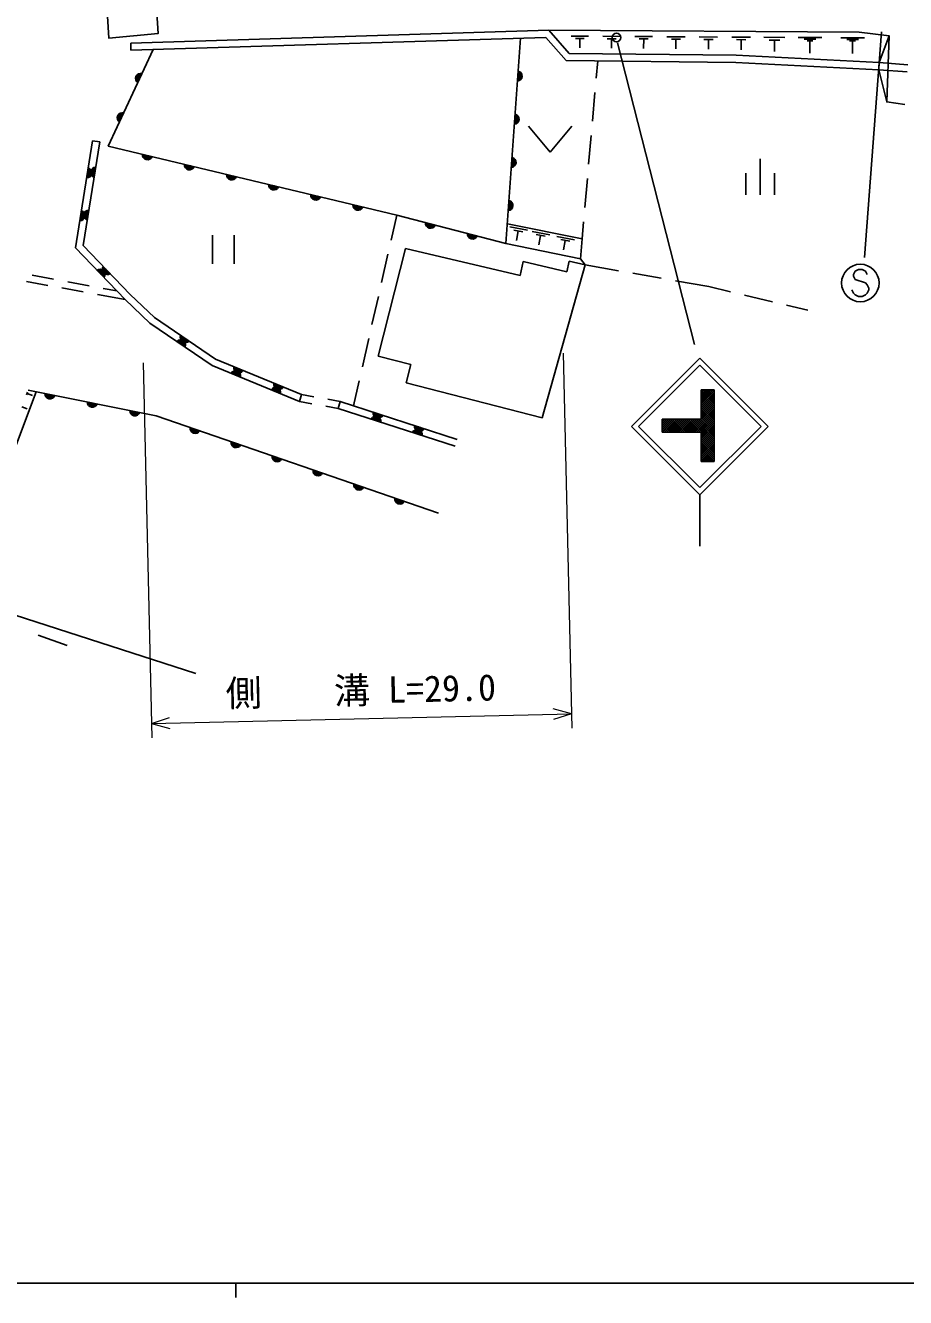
# Model space of a CAD drawing. Units: millimetres, scale not verified. Extents: x 40000 to 680000, y 20000 to 380000.
# Drawn here: x 153431 to 214398, y 204000 to 292153 of the extents above; entities that cross this region are included whole.
import ezdxf
from ezdxf.enums import TextEntityAlignment as Align

# ---------------------------------------------------------------- set-up
doc = ezdxf.new("R2010")
doc.units = ezdxf.units.MM
doc.header["$LTSCALE"] = 1000
doc.linetypes.add('CHAIN', pattern=[18.5, 12, -1.5, 3.5, -1.5])
for name, color, linetype, lineweight in [('M-BGD', 7, 'Continuous', 25), ('M-BMK', 2, 'CHAIN', 13), ('M-STR-HTXT', 7, 'Continuous', 13), ('M-STR-STRC', 7, 'Continuous', 25), ('M-TTL-BAND', 7, 'Continuous', 25)]:
    doc.layers.add(name, color=color, linetype=linetype, lineweight=lineweight)
doc.styles.add('ＭＳ ゴシック', font='')
doc.styles.get('ＭＳ ゴシック').set_extended_font_data('MS Gothic')

msp = doc.modelspace()

# ---------------------------------------------------------------- linework, layer by layer
at = {"layer": 'M-BGD'}
for p, q in [((160723, 290933), (160739, 290433)), ((191226, 291412), (192433, 291405)), ((191527, 291250), (192130, 291246)), ((191828, 291248), (191825, 290604)), ((193426, 291399), (194648, 291392)), ((193730, 291235), (194341, 291231)), ((194036, 291233), (194032, 290581)), ((195640, 291386), (196877, 291379)), ((195948, 291219), (196567, 291216)), ((196257, 291217), (196254, 290558)), ((197869, 291373), (199121, 291365)), ((198181, 291204), (198807, 291200)), ((198494, 291202), (198490, 290535)), ((200113, 291359), (201380, 291352)), ((200429, 291189), (201062, 291185)), ((200746, 291187), (200742, 290511)), ((202361, 291346), (203665, 291338)), ((202686, 291170), (203338, 291166)), ((203012, 291168), (203008, 290473)), ((204586, 291333), (206047, 291324)), ((204950, 291136), (205680, 291131)), ((205315, 291134), (205311, 290355)), ((206963, 291318), (208591, 291309)), ((207369, 291207), (208184, 291203)), ((207572, 291098), (207979, 291095)), ((207776, 291096), (207771, 290228)), ((209917, 291301), (211546, 291291)), ((210324, 291190), (211138, 291185)), ((210526, 291080), (210934, 291078)), ((210730, 291079), (210725, 290210)), ((192972, 288510), (193076, 289691)), ((212574, 289580), (214550, 289431)), ((212537, 289081), (214510, 288933)), ((192709, 285522), (192885, 287514)), ((213101, 286854), (214342, 286675)), ((188271, 285183), (189771, 283383)), ((189771, 283383), (191271, 285183)), ((158083, 284167), (158577, 284089)), ((192446, 282534), (192622, 284526)), ((204324, 282913), (204324, 280413)), ((192183, 279545), (192359, 281537)), ((203324, 281913), (203324, 280413)), ((205324, 281913), (205324, 280413)), ((178762, 277276), (179153, 279002)), ((186815, 278410), (191992, 277368)), ((186987, 278195), (188216, 277960)), ((187263, 277972), (187878, 277855)), ((187570, 277914), (187445, 277258)), ((188537, 277883), (189767, 277648)), ((191992, 277368), (192095, 278549)), ((166378, 277629), (166378, 275629)), ((167878, 277629), (167878, 275629)), ((186719, 277051), (191888, 275975)), ((188813, 277660), (189428, 277543)), ((189121, 277602), (188996, 276946)), ((190246, 277539), (191475, 277305)), ((190522, 277317), (191137, 277199)), ((190829, 277258), (190704, 276602)), ((191888, 275975), (191992, 277368)), ((179768, 276687), (177855, 269242)), ((178098, 274351), (178540, 276301)), ((179768, 276687), (187692, 274836)), ((191888, 275975), (192196, 275560)), ((187692, 274836), (187914, 275788)), ((187914, 275788), (190929, 275084)), ((192196, 275560), (189223, 264973)), ((190929, 275084), (191100, 275816)), ((191100, 275816), (192196, 275560)), ((192196, 275560), (194516, 275154)), ((154978, 274142), (153502, 274413)), ((155375, 274566), (153900, 274838)), ((157834, 274114), (156359, 274385)), ((195501, 274982), (197471, 274637)), ((198456, 274465), (200776, 274059)), ((157436, 273689), (155961, 273961)), ((160339, 273155), (158420, 273508)), ((159760, 273759), (158817, 273933)), ((177435, 271425), (177877, 273375)), ((200776, 274059), (202262, 273703)), ((203235, 273470), (205180, 273005)), ((206152, 272772), (207639, 272416)), ((176772, 268499), (177214, 270449)), ((177855, 269242), (180118, 268660)), ((180118, 268660), (179793, 267396)), ((176160, 265798), (176551, 267524)), ((179793, 267396), (189223, 264973)), ((154178, 266766), (148803, 252548)), ((153505, 266562), (153575, 266749)), ((153540, 266656), (153914, 266514)), ((172417, 266094), (172558, 266577)), ((172558, 266577), (173397, 266428)), ((174382, 266252), (175221, 266102)), ((153185, 265721), (153559, 265579)), ((172417, 266094), (173266, 265943)), ((174251, 265768), (175100, 265616)), ((175100, 265616), (175221, 266102)), ((183190, 262996), (175100, 265616)), ((175221, 266102), (183344, 263471)), ((156327, 249183), (154303, 249899))]:
    msp.add_line(p, q, dxfattribs=at)
for points in [[(160723, 290933), (189699, 291821), (191106, 290211)], [(189699, 291821), (211186, 291693), (213269, 291429)], [(162285, 290481), (159165, 283797), (179153, 279002), (186719, 277051), (187724, 291261)], [(160739, 290433), (189478, 291314), (190877, 289714)], [(212543, 289081), (212574, 289580), (213269, 291429), (213101, 286854), (212537, 289081)], [(191106, 290211), (202654, 290091), (212574, 289580)], [(190877, 289714), (202639, 289591), (212543, 289081)], [(172417, 266094), (166360, 268590), (162044, 271533), (160339, 273155), (156908, 276732), (158083, 284167)], [(158577, 284089), (157440, 276899), (160692, 273509), (162360, 271923), (166599, 269033), (172558, 266577)], [(153623, 266876), (162493, 265108), (182037, 258354)], [(147634, 250831), (148258, 252724), (165228, 247244)]]:
    msp.add_lwpolyline(points, dxfattribs=at)
for centre, radius, start, end in [((161408, 288475), 354, 73.78052, 236.1857), ((161408, 288475), 283, 76.00456, 233.96166), ((161408, 288475), 212, 79.75088, 230.21533), ((161408, 288475), 142, 87.46261, 222.5036), ((161408, 288475), 100, 97.78027, 212.18594), ((187485, 288648), 354, 274.75197, 77.15715), ((187485, 288648), 283, 276.97601, 74.93311), ((187485, 288648), 212, 280.72233, 71.18678), ((187485, 288648), 142, 288.43406, 63.47505), ((187485, 288648), 100, 298.75173, 53.15739), ((160140, 285756), 354, 73.78052, 236.1857), ((160140, 285756), 283, 76.00456, 233.96166), ((160140, 285756), 212, 79.75088, 230.21533), ((160140, 285756), 142, 87.46261, 222.5036), ((160140, 285756), 100, 97.78027, 212.18594), ((187273, 285656), 354, 274.75197, 77.15715), ((187273, 285656), 283, 276.97601, 74.93311), ((187273, 285656), 212, 280.72233, 71.18678), ((187273, 285656), 142, 288.43406, 63.47505), ((187273, 285656), 100, 298.75173, 53.15739), ((161879, 283201), 354, 175.30689, 337.71207), ((161879, 283201), 283, 177.53093, 335.48803), ((161879, 283201), 212, 181.27726, 331.74171), ((161879, 283201), 142, 188.98899, 324.02998), ((161879, 283201), 100, 199.30665, 313.71231), ((187062, 282663), 354, 274.75197, 77.15715), ((157676, 281940), 354, 269.81655, 72.22173), ((157676, 281940), 283, 272.04059, 69.99769), ((157676, 281940), 212, 275.78692, 66.25137), ((158296, 281967), 354, 89.81655, 252.22173), ((158296, 281967), 283, 92.04059, 249.99769), ((158296, 281967), 212, 95.78692, 246.25137), ((158296, 281967), 142, 103.49865, 238.53964), ((164796, 282502), 354, 175.30689, 337.71207), ((164796, 282502), 283, 177.53093, 335.48803), ((164796, 282502), 212, 181.27726, 331.74171), ((164796, 282502), 142, 188.98899, 324.02998), ((164796, 282502), 100, 199.30665, 313.71231), ((187062, 282663), 283, 276.97601, 74.93311), ((187062, 282663), 212, 280.72233, 71.18678), ((187062, 282663), 142, 288.43406, 63.47505), ((187062, 282663), 100, 298.75173, 53.15739), ((157676, 281940), 142, 283.49865, 58.53964), ((157676, 281940), 100, 293.81631, 48.22198), ((158296, 281967), 100, 113.81631, 228.22198), ((167713, 281802), 354, 175.30689, 337.71207), ((167713, 281802), 283, 177.53093, 335.48803), ((167713, 281802), 212, 181.27726, 331.74171), ((167713, 281802), 142, 188.98899, 324.02998), ((167713, 281802), 100, 199.30665, 313.71231), ((170630, 281102), 354, 175.30689, 337.71207), ((170630, 281102), 283, 177.53093, 335.48803), ((170630, 281102), 212, 181.27726, 331.74171), ((170630, 281102), 142, 188.98899, 324.02998), ((170630, 281102), 100, 199.30665, 313.71231), ((173547, 280402), 354, 175.30689, 337.71207), ((173547, 280402), 283, 177.53093, 335.48803), ((173547, 280402), 212, 181.27726, 331.74171), ((173547, 280402), 142, 188.98899, 324.02998), ((173547, 280402), 100, 199.30665, 313.71231), ((176465, 279702), 354, 175.30689, 337.71207), ((176465, 279702), 283, 177.53093, 335.48803), ((176465, 279702), 212, 181.27726, 331.74171), ((176465, 279702), 142, 188.98899, 324.02998), ((176465, 279702), 100, 199.30665, 313.71231), ((186850, 279671), 354, 274.75197, 77.15715), ((186850, 279671), 283, 276.97601, 74.93311), ((186850, 279671), 212, 280.72233, 71.18678), ((186850, 279671), 142, 288.43406, 63.47505), ((186850, 279671), 100, 298.75173, 53.15739), ((157207, 278976), 354, 269.81655, 72.22173), ((157207, 278976), 283, 272.04059, 69.99769), ((157207, 278976), 212, 275.78692, 66.25137), ((157207, 278976), 142, 283.49865, 58.53964), ((157207, 278976), 100, 293.81631, 48.22198), ((157828, 279004), 354, 89.81655, 252.22173), ((157828, 279004), 283, 92.04059, 249.99769), ((157828, 279004), 212, 95.78692, 246.25137), ((157828, 279004), 142, 103.49865, 238.53964), ((157828, 279004), 100, 113.81631, 228.22198), ((181497, 278453), 354, 174.33813, 336.74331), ((181497, 278453), 283, 176.56217, 334.51927), ((181497, 278453), 212, 180.3085, 330.77294), ((181497, 278453), 142, 188.02023, 323.06122), ((181497, 278453), 100, 198.33789, 312.74355), ((184402, 277704), 354, 174.33813, 336.74331), ((184402, 277704), 283, 176.56217, 334.51927), ((184402, 277704), 212, 180.3085, 330.77294), ((184402, 277704), 142, 188.02023, 323.06122), ((184402, 277704), 100, 198.33789, 312.74355), ((158584, 274906), 354, 322.60746, 125.01264), ((158584, 274906), 283, 324.8315, 122.7886), ((158584, 274906), 212, 328.57783, 119.04228), ((158584, 274906), 142, 336.28956, 111.33055), ((159105, 275242), 354, 142.60746, 305.01264), ((159105, 275242), 283, 144.8315, 302.7886), ((159105, 275242), 212, 148.57783, 299.04228), ((159105, 275242), 142, 156.28956, 291.33055), ((159105, 275242), 100, 166.60722, 281.01288), ((158584, 274906), 100, 346.60722, 101.01288), ((164510, 270523), 354, 154.50625, 316.91143), ((164510, 270523), 283, 156.73029, 314.68739), ((164172, 270017), 354, 334.50625, 136.91143), ((164172, 270017), 283, 336.73029, 134.68739), ((164172, 270017), 212, 340.47662, 130.94106), ((164172, 270017), 142, 348.18834, 123.22933), ((164172, 270017), 100, 358.50601, 112.91167), ((164510, 270523), 212, 160.47662, 310.94106), ((164510, 270523), 142, 168.18834, 303.22933), ((164510, 270523), 100, 178.50601, 292.91167), ((167981, 267864), 354, 346.40491, 148.81009), ((167981, 267864), 283, 348.62895, 146.58605), ((167981, 267864), 212, 352.37527, 142.83972), ((168212, 268426), 354, 166.40491, 328.81009), ((167981, 267864), 142, 0.087, 135.12799), ((168212, 268426), 283, 168.62895, 326.58605), ((168212, 268426), 212, 172.37527, 322.83972), ((168212, 268426), 142, 180.087, 315.12799), ((168212, 268426), 100, 190.40467, 304.81033), ((167981, 267864), 100, 10.40467, 124.81033), ((170986, 267284), 354, 166.40491, 328.81009), ((170986, 267284), 283, 168.62895, 326.58605), ((170986, 267284), 212, 172.37527, 322.83972), ((170986, 267284), 142, 180.087, 315.12799), ((170986, 267284), 100, 190.40467, 304.81033), ((155127, 266632), 354, 177.52624, 339.93141), ((155127, 266632), 283, 179.75027, 337.70737), ((155127, 266632), 212, 183.4966, 333.96105), ((155127, 266632), 142, 191.20833, 326.24932), ((155127, 266632), 100, 201.52599, 315.93166), ((170755, 266721), 354, 346.40491, 148.81009), ((170755, 266721), 283, 348.62895, 146.58605), ((170755, 266721), 212, 352.37527, 142.83972), ((170755, 266721), 142, 0.087, 135.12799), ((170755, 266721), 100, 10.40467, 124.81033), ((158069, 266045), 354, 177.52624, 339.93141), ((158069, 266045), 283, 179.75027, 337.70737), ((158069, 266045), 212, 183.4966, 333.96105), ((158069, 266045), 142, 191.20833, 326.24932), ((158069, 266045), 100, 201.52599, 315.93166), ((161011, 265459), 354, 177.52624, 339.93141), ((161011, 265459), 283, 179.75027, 337.70737), ((161011, 265459), 212, 183.4966, 333.96105), ((161011, 265459), 142, 191.20833, 326.24932), ((161011, 265459), 100, 201.52599, 315.93166), ((177872, 265301), 354, 170.84989, 333.25506), ((177701, 264717), 354, 350.84989, 153.25506), ((177701, 264717), 283, 353.07392, 151.03102), ((177701, 264717), 212, 356.82025, 147.2847), ((177872, 265301), 283, 173.07392, 331.03102), ((177701, 264717), 142, 4.53198, 139.57297), ((177701, 264717), 100, 14.84964, 129.25531), ((177872, 265301), 212, 176.82025, 327.2847), ((177872, 265301), 142, 184.53198, 319.57297), ((177872, 265301), 100, 194.84964, 309.25531), ((165194, 264232), 354, 169.73376, 332.13894), ((165194, 264232), 283, 171.9578, 329.9149), ((165194, 264232), 212, 175.70413, 326.16858), ((165194, 264232), 142, 183.41586, 318.45685), ((165194, 264232), 100, 193.73352, 308.13919), ((180555, 263792), 354, 350.84989, 153.25506), ((180555, 263792), 283, 353.07392, 151.03102), ((180726, 264376), 354, 170.84989, 333.25506), ((180555, 263792), 212, 356.82025, 147.2847), ((180726, 264376), 283, 173.07392, 331.03102), ((180555, 263792), 142, 4.53198, 139.57297), ((180555, 263792), 100, 14.84964, 129.25531), ((180726, 264376), 212, 176.82025, 327.2847), ((180726, 264376), 142, 184.53198, 319.57297), ((180726, 264376), 100, 194.84964, 309.25531), ((168030, 263252), 354, 169.73376, 332.13894), ((168030, 263252), 283, 171.9578, 329.9149), ((168030, 263252), 212, 175.70413, 326.16858), ((168030, 263252), 142, 183.41586, 318.45685), ((168030, 263252), 100, 193.73352, 308.13919), ((170865, 262273), 354, 169.73376, 332.13894), ((170865, 262273), 283, 171.9578, 329.9149), ((170865, 262273), 212, 175.70413, 326.16858), ((170865, 262273), 142, 183.41586, 318.45685), ((170865, 262273), 100, 193.73352, 308.13919), ((173701, 261293), 354, 169.73376, 332.13894), ((173701, 261293), 283, 171.9578, 329.9149), ((173701, 261293), 212, 175.70413, 326.16858), ((173701, 261293), 142, 183.41586, 318.45685), ((173701, 261293), 100, 193.73352, 308.13919), ((176536, 260313), 354, 169.73376, 332.13894), ((176536, 260313), 283, 171.9578, 329.9149), ((176536, 260313), 212, 175.70413, 326.16858), ((176536, 260313), 142, 183.41586, 318.45685), ((176536, 260313), 100, 193.73352, 308.13919), ((179372, 259333), 354, 169.73376, 332.13894), ((179372, 259333), 283, 171.9578, 329.9149), ((179372, 259333), 212, 175.70413, 326.16858), ((179372, 259333), 142, 183.41586, 318.45685), ((179372, 259333), 100, 193.73352, 308.13919)]:
    msp.add_arc(centre, radius, start, end, dxfattribs=at)
at = {"layer": 'M-BMK'}
msp.add_arc((192051, -299492), 595902, 82.67594, 92.14159, dxfattribs=at)
at = {"layer": 'M-STR-HTXT'}
for p, q in [((190675, 269446), (191275, 243453)), ((161590, 268775), (162190, 242782)), ((162167, 243781), (191252, 244452)), ((162167, 243781), (163408, 244185)), ((191252, 244452), (189993, 244799)), ((191252, 244452), (190010, 244049)), ((162167, 243781), (163425, 243435))]:
    msp.add_line(p, q, dxfattribs=at)
at = {"layer": 'M-STR-STRC'}
for p, q in [((194436, 290945), (199788, 270033)), ((211554, 276084), (212736, 291716)), ((210912, 275133), (210794, 274897)), ((211149, 275252), (210912, 275133)), ((211385, 275252), (211149, 275252)), ((211621, 275133), (211385, 275252)), ((211740, 274897), (211621, 275133)), ((210794, 274897), (210794, 274779)), ((210794, 274779), (210912, 274542)), ((210912, 274542), (211621, 274306)), ((211621, 274306), (211740, 274188)), ((211740, 274188), (211858, 273952)), ((210794, 273597), (210676, 273833)), ((210912, 273479), (210794, 273597)), ((211149, 273361), (210912, 273479)), ((211385, 273361), (211149, 273361)), ((211621, 273479), (211385, 273361)), ((211740, 273597), (211621, 273479)), ((211858, 273833), (211740, 273597)), ((211858, 273952), (211858, 273833)), ((195410, 264367), (200148, 269105)), ((200148, 269105), (204885, 264367)), ((195905, 264367), (200148, 268610)), ((200148, 268610), (204390, 264367)), ((200230, 266905), (201130, 266905)), ((200230, 266905), (200230, 264873)), ((200230, 266818), (200317, 266905)), ((200230, 266676), (200459, 266905)), ((200230, 266535), (200600, 266905)), ((200230, 266393), (200742, 266905)), ((200230, 266252), (200883, 266905)), ((200230, 266111), (201025, 266905)), ((200230, 265969), (201130, 266869)), ((201130, 265898), (200230, 266798)), ((200230, 265828), (201130, 266728)), ((201130, 265757), (200230, 266657)), ((200230, 265686), (201130, 266586)), ((201130, 265616), (200230, 266516)), ((200230, 265545), (201130, 266445)), ((201130, 265474), (200230, 266374)), ((200230, 265403), (201130, 266303)), ((201130, 265333), (200230, 266233)), ((201130, 266040), (200264, 266905)), ((201130, 266181), (200406, 266905)), ((201130, 266323), (200547, 266905)), ((201130, 266464), (200688, 266905)), ((201130, 266606), (200830, 266905)), ((201130, 266747), (200971, 266905)), ((201130, 266888), (201113, 266905)), ((201130, 266905), (201130, 261940)), ((199365, 263973), (201130, 265738)), ((199506, 263973), (201130, 265596)), ((199648, 263973), (201130, 265455)), ((200230, 265262), (201130, 266162)), ((201130, 265191), (200230, 266091)), ((200230, 265121), (201130, 266021)), ((201130, 265050), (200230, 265950)), ((200230, 264979), (201130, 265879)), ((201130, 264908), (200230, 265808)), ((201130, 264767), (200230, 265667)), ((201130, 264626), (200230, 265526)), ((201130, 264484), (200230, 265384)), ((200230, 264873), (197537, 264873)), ((197537, 264873), (197537, 263973)), ((197537, 264832), (197578, 264873)), ((197537, 264691), (197719, 264873)), ((197537, 264549), (197861, 264873)), ((197537, 264408), (198002, 264873)), ((197537, 264266), (198143, 264873)), ((197537, 264125), (198285, 264873)), ((197537, 263983), (198426, 264873)), ((198388, 263973), (197537, 264824)), ((198247, 263973), (197537, 264683)), ((198105, 263973), (197537, 264541)), ((198529, 263973), (197629, 264873)), ((197668, 263973), (198568, 264873)), ((198671, 263973), (197771, 264873)), ((197809, 263973), (198709, 264873)), ((198812, 263973), (197912, 264873)), ((197951, 263973), (198851, 264873)), ((198954, 263973), (198054, 264873)), ((198092, 263973), (198992, 264873)), ((199095, 263973), (198195, 264873)), ((198233, 263973), (199133, 264873)), ((199237, 263973), (198337, 264873)), ((198375, 263973), (199275, 264873)), ((199378, 263973), (198478, 264873)), ((198516, 263973), (199416, 264873)), ((199520, 263973), (198620, 264873)), ((198658, 263973), (199558, 264873)), ((199661, 263973), (198761, 264873)), ((198799, 263973), (199699, 264873)), ((199802, 263973), (198902, 264873)), ((198941, 263973), (199841, 264873)), ((199944, 263973), (199044, 264873)), ((199082, 263973), (199982, 264873)), ((200085, 263973), (199185, 264873)), ((199223, 263973), (200123, 264873)), ((200227, 263973), (199327, 264873)), ((201130, 263211), (199468, 264873)), ((201130, 263353), (199610, 264873)), ((201130, 263494), (199751, 264873)), ((199789, 263973), (201130, 265314)), ((201130, 263635), (199892, 264873)), ((199930, 263973), (201130, 265172)), ((201130, 263777), (200034, 264873)), ((200072, 263973), (201130, 265031)), ((201130, 263918), (200175, 264873)), ((200213, 263973), (201130, 264889)), ((201130, 264343), (200230, 265243)), ((201130, 264201), (200230, 265101)), ((201130, 264060), (200230, 264960)), ((200230, 263848), (201130, 264748)), ((200230, 263706), (201130, 264606)), ((200230, 263565), (201130, 264465)), ((195410, 264367), (200148, 259630)), ((195905, 264367), (200148, 260125)), ((197964, 263973), (197537, 264400)), ((197822, 263973), (197537, 264258)), ((197681, 263973), (197537, 264117)), ((197539, 263973), (197537, 263975)), ((197537, 263973), (200230, 263973)), ((200148, 260125), (204390, 264367)), ((200148, 259630), (204885, 264367)), ((200230, 263424), (201130, 264324)), ((200230, 263282), (201130, 264182)), ((200230, 263141), (201130, 264041)), ((200230, 263973), (200230, 261940)), ((201130, 263070), (200230, 263970)), ((200230, 262999), (201130, 263899)), ((201130, 262928), (200230, 263828)), ((200230, 262858), (201130, 263758)), ((201130, 262787), (200230, 263687)), ((200230, 262716), (201130, 263616)), ((201130, 262645), (200230, 263545)), ((200230, 262575), (201130, 263475)), ((201130, 262504), (200230, 263404)), ((200230, 262434), (201130, 263334)), ((201130, 262363), (200230, 263263)), ((200230, 262292), (201130, 263192)), ((201130, 262221), (200230, 263121)), ((200230, 262151), (201130, 263051)), ((201130, 262080), (200230, 262980)), ((200230, 262009), (201130, 262909)), ((201128, 261940), (200230, 262838)), ((200302, 261940), (201130, 262768)), ((200986, 261940), (200230, 262697)), ((200845, 261940), (200230, 262555)), ((200703, 261940), (200230, 262414)), ((200562, 261940), (200230, 262273)), ((200421, 261940), (200230, 262131)), ((200279, 261940), (200230, 261990)), ((200230, 261940), (201130, 261940)), ((200444, 261940), (201130, 262626)), ((200585, 261940), (201130, 262485)), ((200726, 261940), (201130, 262344)), ((200868, 261940), (201130, 262202)), ((201009, 261940), (201130, 262061)), ((200148, 259630), (200148, 256074))]:
    msp.add_line(p, q, dxfattribs=at)
msp.add_lwpolyline([(158723, 299318), (162108, 299505), (162621, 291591), (159206, 291279)], close=True, dxfattribs=at)
for centre, radius in [((194378, 291319), 305), ((211267, 274306), 1300)]:
    msp.add_circle(centre, radius, dxfattribs=at)
at = {"layer": 'M-TTL-BAND'}
for p, q in [((40000, 205000), (579000, 205000)), ((168000, 205000), (168000, 204000))]:
    msp.add_line(p, q, dxfattribs=at)

# ---------------------------------------------------------------- texts
at = {"layer": 'M-STR-HTXT', "style": 'ＭＳ ゴシック'}
msp.add_text('側\u3000\u3000溝 L=29.0', height=1833, rotation=1.322, dxfattribs=at).set_placement((176697, 244617), align=Align.BOTTOM_CENTER)

doc.saveas('drawing.dxf')
